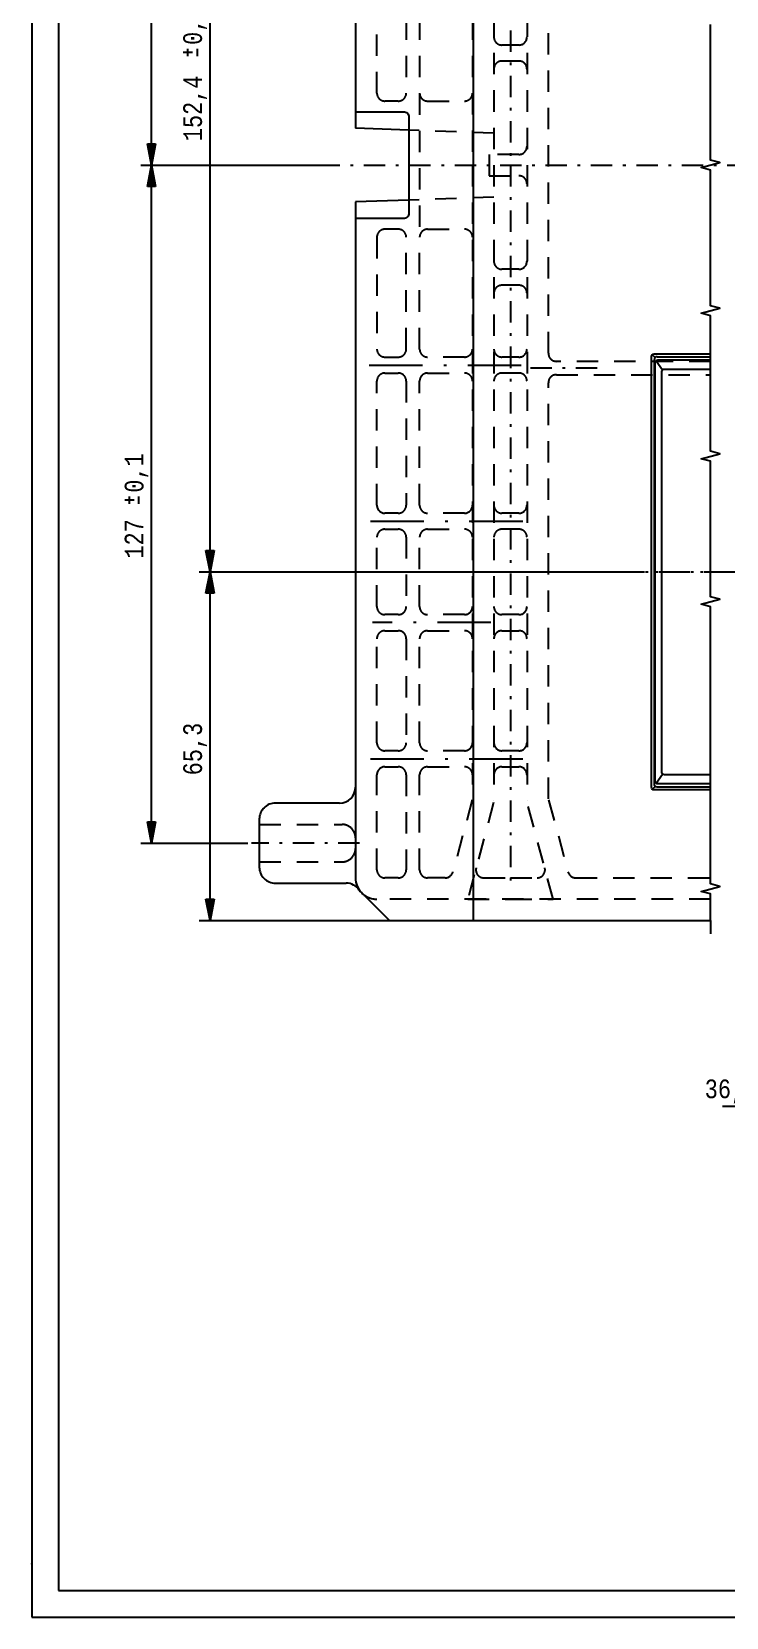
# Model space of a CAD drawing. Extents: x -39 to 802, y -19 to 575.
# Drawn here: x -38.5 to 91.4, y -18.8 to 278.2 of the extents above; entities that cross this region are included whole.
import ezdxf

# ---------------------------------------------------------------- set-up
doc = ezdxf.new("R2010")
doc.units = 0
doc.header["$MEASUREMENT"] = 0
for name, pattern in [('GESTRICHELT', [7, 4, -3]), ('STRICHPUNKT', [8.5, 4, -2, 0.5, -2]), ('STRICHPUNKT2', [18.5, 10, -4, 0.5, -4])]:
    doc.linetypes.add(name, pattern=pattern)
doc.layers.get('0').update_dxf_attribs({"linetype": 'CONTINUOUS'})
doc.layers.add('1', color=7, linetype='CONTINUOUS')
doc.layers.add('49', color=7, linetype='CONTINUOUS')
doc.styles.add('MONOTXT', font='monotxt.shx')
doc.dimstyles.new('DST_0001', dxfattribs={"dimtxt": 3.5, "dimasz": 3.5, "dimexe": 2, "dimexo": 0, "dimgap": 0.09, "dimtad": 1, "dimdsep": 46, "dimtxsty": 'MONOTXT', "dimcen": 0, "dimdle": 0.09, "dimclrd": 4, "dimclre": 4, "dimclrt": 2, "dimazin": 0, "dimtfac": 1, "dimtmove": 2, "dimatfit": 3, "dimfxl": 1, "dimtzin": 0, "dimarcsym": 0})
doc.dimstyles.new('DST_0002', dxfattribs={"dimtxt": 3.5, "dimasz": 3.5, "dimexe": 2, "dimexo": 0, "dimgap": 0.09, "dimtad": 1, "dimdsep": 46, "dimtxsty": 'MONOTXT', "dimcen": 0, "dimdle": 0.09, "dimclrd": 4, "dimclre": 4, "dimclrt": 2, "dimazin": 0, "dimtol": 1, "dimtp": 0.1, "dimtm": 0.1, "dimtfac": 1, "dimtmove": 2, "dimatfit": 3, "dimfxl": 1, "dimtzin": 0, "dimarcsym": 0})
doc.dimstyles.new('DST_0003', dxfattribs={"dimtxt": 3.5, "dimasz": 0, "dimexe": 2, "dimexo": 0, "dimgap": 0.09, "dimtad": 1, "dimdsep": 46, "dimtxsty": 'MONOTXT', "dimsah": 1, "dimcen": 0, "dimdle": 0.09, "dimse1": 1, "dimclrd": 4, "dimclre": 4, "dimclrt": 2, "dimazin": 0, "dimtol": 1, "dimtp": 0.1, "dimtm": 0.1, "dimtfac": 1, "dimtmove": 2, "dimatfit": 3, "dimfxl": 1, "dimtzin": 0, "dimarcsym": 0})

# ---------------------------------------------------------------- blocks, each defined once
blk = doc.blocks.new('ALVEOLE___00003')
at = {"layer": '1'}
for p, q in [((78.14, 217.18), (77.6, 217.71)), ((78.49, 217.32), (88.48, 217.32)), ((78.32, 216.57), (79.52, 214.87)), ((77.6, 136.32), (78.14, 136.85)), ((78.32, 137.45), (79.52, 139.16))]:
    blk.add_line(p, q, dxfattribs=at)
for points in [[(88.48, 136.17), (77.96, 136.17, -0.414214), (77.46, 136.67), (77.46, 217.35, -0.414214), (77.96, 217.86), (88.48, 217.86)], [(88.48, 136.7), (78.49, 136.7, -0.414214), (77.99, 137.21), (77.99, 216.82)], [(88.48, 137.31), (78.67, 137.31, -0.414214), (78.17, 137.81), (78.17, 216.22, -0.414214), (78.67, 216.72), (88.48, 216.72)], [(88.48, 139.01), (79.88, 139.01, -0.414214), (79.38, 139.51), (79.38, 214.51, -0.414214), (79.88, 215.02), (88.48, 215.02)]]:
    blk.add_lwpolyline(points, format="xyb", dxfattribs=at)
blk.add_arc((78.49, 216.82), 0.503, 90, 180, dxfattribs=at)
blk = doc.blocks.new('*D4')
at = {"layer": '49', "color": 4, "transparency": 16777216}
for p, q in [((116.3, 74.94), (116.3, 132.01)), ((112.3, 76.19), (112.3, 77.69)), ((112.3, 77.69), (116.3, 76.94)), ((112.4, 77.54), (113, 77.54)), ((112.4, 77.34), (114.07, 77.34)), ((90.74, 76.94), (112.3, 76.94)), ((116.3, 76.94), (112.3, 76.19)), ((112.4, 77.14), (115.13, 77.14)), ((112.4, 76.94), (116.2, 76.94)), ((112.4, 76.74), (115.13, 76.74)), ((112.4, 76.54), (114.07, 76.54)), ((112.4, 76.34), (113, 76.34))]:
    blk.add_line(p, q, dxfattribs=at)
at = {"layer": '49', "color": 1, "transparency": 16777216}
for p, q in [((100.51, 81.07), (101.91, 81.07)), ((101.21, 80.19), (101.21, 81.94)), ((100.51, 79.32), (101.91, 79.32))]:
    blk.add_line(p, q, dxfattribs=at)
at = {"layer": '49', "color": 2, "transparency": 16777216, "style": 'MONOTXT', "width": 0.812}
blk.add_text('36,5', height=3.5, rotation=0, dxfattribs=at).set_placement((87.42, 78.44))
at = {"layer": '49', "color": 1, "transparency": 16777216, "style": 'MONOTXT', "width": 0.812}
blk.add_text('0,1', height=3.5, rotation=0, dxfattribs=at).set_placement((102.61, 78.44))
blk = doc.blocks.new('*D5')
at = {"layer": '49', "color": 4, "transparency": 16777216}
for p, q in [((-7.18, 329.41), (72.14, 329.41)), ((-5.93, 325.41), (-5.18, 329.41)), ((-5.58, 325.51), (-5.58, 327.18)), ((-5.38, 325.51), (-5.38, 328.25)), ((-5.18, 329.41), (-4.43, 325.41)), ((-5.18, 325.51), (-5.18, 329.31)), ((-4.98, 325.51), (-4.98, 328.25)), ((-4.78, 325.51), (-4.78, 327.18)), ((-4.43, 325.41), (-5.93, 325.41)), ((-5.78, 325.51), (-5.78, 326.11)), ((-5.18, 181.01), (-5.18, 325.41)), ((-4.58, 325.51), (-4.58, 326.11)), ((-5.18, 177.01), (-5.93, 181.01)), ((-5.93, 181.01), (-4.43, 181.01)), ((-5.78, 180.91), (-5.78, 180.31)), ((-5.58, 180.91), (-5.58, 179.25)), ((-5.38, 180.91), (-5.38, 178.18)), ((-4.43, 181.01), (-5.18, 177.01)), ((-5.18, 180.91), (-5.18, 177.11)), ((-4.98, 180.91), (-4.98, 178.18)), ((-4.78, 180.91), (-4.78, 179.25)), ((-4.58, 180.91), (-4.58, 180.31)), ((-7.18, 177.01), (72.14, 177.01))]:
    blk.add_line(p, q, dxfattribs=at)
at = {"layer": '49', "color": 1, "transparency": 16777216}
for p, q in [((-8.43, 274.33), (-10.18, 274.33)), ((-9.3, 273.63), (-9.3, 275.03)), ((-7.55, 273.63), (-7.55, 275.03))]:
    blk.add_line(p, q, dxfattribs=at)
at = {"layer": '49', "color": 1, "transparency": 16777216, "style": 'MONOTXT', "width": 0.812}
blk.add_text('0,1', height=3.5, rotation=90, dxfattribs=at).set_placement((-6.68, 275.73))
at = {"layer": '49', "color": 2, "transparency": 16777216, "style": 'MONOTXT', "width": 0.812}
blk.add_text('152,4', height=3.5, rotation=90, dxfattribs=at).set_placement((-6.68, 257.7))
blk = doc.blocks.new('*D7')
at = {"layer": '49', "color": 4, "transparency": 16777216}
for p, q in [((-7.18, 177.01), (72.14, 177.01)), ((-5.93, 173.01), (-5.18, 177.01)), ((-5.38, 173.11), (-5.38, 175.85)), ((-5.18, 177.01), (-4.43, 173.01)), ((-5.18, 173.11), (-5.18, 176.91)), ((-4.98, 173.11), (-4.98, 175.85)), ((-4.43, 173.01), (-5.93, 173.01)), ((-5.78, 173.11), (-5.78, 173.71)), ((-5.58, 173.11), (-5.58, 174.78)), ((-5.18, 115.71), (-5.18, 173.01)), ((-4.78, 173.11), (-4.78, 174.78)), ((-4.58, 173.11), (-4.58, 173.71)), ((-5.18, 111.71), (-5.93, 115.71)), ((-5.93, 115.71), (-4.43, 115.71)), ((-5.78, 115.61), (-5.78, 115.01)), ((-5.58, 115.61), (-5.58, 113.95)), ((-5.38, 115.61), (-5.38, 112.88)), ((-4.43, 115.71), (-5.18, 111.71)), ((-5.18, 115.61), (-5.18, 111.81)), ((-4.98, 115.61), (-4.98, 112.88)), ((-4.78, 115.61), (-4.78, 113.95)), ((-4.58, 115.61), (-4.58, 115.01)), ((-7.18, 111.71), (28.39, 111.71))]:
    blk.add_line(p, q, dxfattribs=at)
at = {"layer": '49', "color": 2, "transparency": 16777216, "style": 'MONOTXT', "width": 0.812}
blk.add_text('65,3', height=3.5, rotation=90, dxfattribs=at).set_placement((-6.68, 138.92))
blk = doc.blocks.new('STEGE_____00009')
at = {"layer": '1', "color": 1, "linetype": 'STRICHPUNKT'}
blk.add_line((67.299, 215.214), (53.416, 215.214), dxfattribs=at)
at = {"layer": '1', "color": 3, "linetype": 'GESTRICHELT'}
for points in [[(88.483, 216.464), (59.654, 216.464, -0.4142136), (58.154, 217.964), (58.154, 288.464, -0.4142136), (59.654, 289.964), (88.483, 289.964)], [(58.154, 134.527), (58.154, 212.464, -0.4142136), (59.654, 213.964), (88.483, 213.964)], [(58.206, 134.336), (61.826, 120.825, 0.3394502), (63.275, 119.714), (88.483, 119.714)]]:
    blk.add_lwpolyline(points, format="xyb", dxfattribs=at)
blk = doc.blocks.new('RA________00010')
at = {"layer": '1'}
for p, q in [((44.051, 394.714), (44.051, 111.714)), ((22.051, 386.714), (22.051, 260.117)), ((22.051, 246.311), (22.051, 119.714)), ((23.223, 116.885), (28.395, 111.714))]:
    blk.add_line(p, q, dxfattribs=at)
at = {"layer": '1', "color": 3, "linetype": 'GESTRICHELT'}
blk.add_line((88.483, 115.714), (26.051, 115.714), dxfattribs=at)
at = {"layer": '1', "color": 1}
blk.add_line((88.483, 111.714), (88.483, 109.214), dxfattribs=at)
blk.add_lwpolyline([(88.483, 111.714), (88.483, 116.714), (86.733, 117.182), (90.233, 118.12), (88.483, 118.589), (88.483, 170.479), (86.733, 170.948), (90.233, 171.886), (88.483, 172.355), (88.483, 197.745), (86.733, 198.214), (90.233, 199.151), (88.483, 199.62), (88.483, 225.01), (86.733, 225.479), (90.233, 226.417), (88.483, 226.886), (88.483, 252.276), (86.733, 252.745), (90.233, 253.682), (88.483, 254.151), (88.483, 279.541)], dxfattribs=at)
at = {"layer": '1'}
blk.add_lwpolyline([(22.051, 263.214), (31.051, 263.214, -0.4142136), (32.051, 262.214), (32.051, 259.767), (32.051, 246.66), (32.051, 244.214, -0.4142136), (31.051, 243.214), (22.051, 243.214)], format="xyb", dxfattribs=at)
blk.add_lwpolyline([(28.395, 111.714), (88.483, 111.714)], dxfattribs=at)
blk.add_arc((26.051, 119.714), 4, 180, -135, dxfattribs=at)
at = {"layer": '1', "color": 3, "linetype": 'GESTRICHELT'}
blk.add_arc((26.051, 119.714), 4, -135, -90, dxfattribs=at)
blk = doc.blocks.new('*D16')
at = {"layer": '49', "color": 4, "transparency": 16777216}
for p, q in [((-18.14, 380.21), (0.84, 380.21)), ((-16.89, 376.21), (-16.14, 380.21)), ((-16.14, 380.21), (-15.39, 376.21)), ((-16.54, 376.31), (-16.54, 377.98)), ((-16.34, 376.31), (-16.34, 379.05)), ((-16.14, 376.31), (-16.14, 380.11)), ((-15.94, 376.31), (-15.94, 379.05)), ((-15.74, 376.31), (-15.74, 377.98)), ((-15.39, 376.21), (-16.89, 376.21)), ((-16.74, 376.31), (-16.74, 376.91)), ((-16.14, 257.21), (-16.14, 376.21)), ((-15.54, 376.31), (-15.54, 376.91)), ((-16.14, 253.21), (-16.89, 257.21)), ((-16.89, 257.21), (-15.39, 257.21)), ((-16.74, 257.11), (-16.74, 256.51)), ((-16.54, 257.11), (-16.54, 255.45)), ((-16.34, 257.11), (-16.34, 254.38)), ((-15.39, 257.21), (-16.14, 253.21)), ((-16.14, 257.11), (-16.14, 253.31)), ((-15.94, 257.11), (-15.94, 254.38)), ((-15.74, 257.11), (-15.74, 255.45)), ((-15.54, 257.11), (-15.54, 256.51)), ((-18.14, 253.21), (15.12, 253.21))]:
    blk.add_line(p, q, dxfattribs=at)
at = {"layer": '49', "color": 1, "transparency": 16777216}
for p, q in [((-20.26, 316.76), (-20.26, 318.16)), ((-18.51, 316.76), (-18.51, 318.16)), ((-19.39, 317.46), (-21.14, 317.46))]:
    blk.add_line(p, q, dxfattribs=at)
at = {"layer": '49', "color": 1, "transparency": 16777216, "style": 'MONOTXT', "width": 0.812}
blk.add_text('0,1', height=3.5, rotation=90, dxfattribs=at).set_placement((-17.64, 318.86))
at = {"layer": '49', "color": 2, "transparency": 16777216, "style": 'MONOTXT', "width": 0.812}
blk.add_text('127', height=3.5, rotation=90, dxfattribs=at).set_placement((-17.64, 306.52))
blk = doc.blocks.new('*D17')
at = {"layer": '49', "color": 4, "transparency": 16777216}
for p, q in [((-18.14, 253.21), (15.12, 253.21)), ((-16.89, 249.21), (-16.14, 253.21)), ((-16.14, 253.21), (-15.39, 249.21)), ((-16.14, 249.31), (-16.14, 253.11)), ((-16.74, 249.31), (-16.74, 249.91)), ((-16.54, 249.31), (-16.54, 250.98)), ((-16.34, 249.31), (-16.34, 252.05)), ((-15.94, 249.31), (-15.94, 252.05)), ((-15.74, 249.31), (-15.74, 250.98)), ((-15.54, 249.31), (-15.54, 249.91)), ((-15.39, 249.21), (-16.89, 249.21)), ((-16.14, 130.21), (-16.14, 249.21)), ((-16.14, 126.21), (-16.89, 130.21)), ((-16.89, 130.21), (-15.39, 130.21)), ((-16.74, 130.11), (-16.74, 129.51)), ((-16.54, 130.11), (-16.54, 128.45)), ((-16.34, 130.11), (-16.34, 127.38)), ((-15.39, 130.21), (-16.14, 126.21)), ((-16.14, 130.11), (-16.14, 126.31)), ((-15.94, 130.11), (-15.94, 127.38)), ((-15.74, 130.11), (-15.74, 128.45)), ((-15.54, 130.11), (-15.54, 129.51)), ((-18.14, 126.21), (1.9, 126.21))]:
    blk.add_line(p, q, dxfattribs=at)
at = {"layer": '49', "color": 1, "transparency": 16777216}
for p, q in [((-19.39, 190.46), (-21.14, 190.46)), ((-20.26, 189.76), (-20.26, 191.16)), ((-18.51, 189.76), (-18.51, 191.16))]:
    blk.add_line(p, q, dxfattribs=at)
at = {"layer": '49', "color": 1, "transparency": 16777216, "style": 'MONOTXT', "width": 0.812}
blk.add_text('0,1', height=3.5, rotation=90, dxfattribs=at).set_placement((-17.64, 191.86))
at = {"layer": '49', "color": 2, "transparency": 16777216, "style": 'MONOTXT', "width": 0.812}
blk.add_text('127', height=3.5, rotation=90, dxfattribs=at).set_placement((-17.64, 179.52))
blk = doc.blocks.new('RUETTLER__00012')
at = {"layer": '1', "color": 3, "linetype": 'GESTRICHELT'}
for p, q in [((52.654, 143.514), (49.455, 143.514)), ((49.455, 140.514), (52.654, 140.514))]:
    blk.add_line(p, q, dxfattribs=at)
at = {"layer": '1', "color": 1, "linetype": 'STRICHPUNKT'}
blk.add_lwpolyline([(51.055, 388.962), (51.055, 253.214), (51.055, 117.465)], dxfattribs=at)
at = {"layer": '1', "color": 3, "linetype": 'GESTRICHELT'}
for points in [[(47.955, 372.229), (47.955, 253.214), (47.955, 134.198)], [(54.154, 372.229), (54.154, 253.214), (54.154, 134.198)], [(47.904, 133.81), (43.055, 115.714), (51.055, 115.714), (59.055, 115.714), (54.206, 133.81)]]:
    blk.add_lwpolyline(points, dxfattribs=at)
for points in [[(52.654, 275.714), (49.455, 275.714, -0.4142136), (47.955, 277.214)], [(54.154, 271.214, 0.4142136), (52.654, 272.714), (49.455, 272.714, 0.4142136), (47.955, 271.214)], [(52.654, 255.214), (47.055, 255.214), (47.055, 253.214), (47.055, 251.214), (52.654, 251.214, -0.4142136), (54.154, 249.714)], [(52.654, 233.714), (49.455, 233.714, -0.4142136), (47.955, 235.214)], [(54.154, 229.214, 0.4142136), (52.654, 230.714), (49.455, 230.714, 0.4142136), (47.955, 229.214)], [(52.654, 217.264), (49.455, 217.264, -0.4142136), (47.955, 218.764)], [(54.154, 212.764, 0.4142136), (52.654, 214.264), (49.455, 214.264, 0.4142136), (47.955, 212.764)], [(52.654, 188.014), (49.455, 188.014, -0.4142136), (47.955, 189.514)], [(54.154, 183.514, 0.4142136), (52.654, 185.014), (49.455, 185.014, 0.4142136), (47.955, 183.514)], [(52.654, 169.014), (49.455, 169.014, -0.4142136), (47.955, 170.514)], [(49.455, 166.014), (52.654, 166.014, -0.4142136), (54.154, 164.514)], [(44.632, 121.602, 0.4931456), (46.081, 119.714), (51.055, 119.714), (56.028, 119.714, 0.4931424), (57.477, 121.602)]]:
    blk.add_lwpolyline(points, format="xyb", dxfattribs=at)
for centre, start, end in [((52.654, 277.214), -90, 0), ((52.654, 256.714), -90, 0), ((52.654, 235.214), -90, 0), ((52.654, 218.764), -90, 0), ((52.654, 189.514), -90, 0), ((52.654, 170.514), -90, 0), ((49.455, 164.514), 90, 180), ((49.455, 145.014), 180, -90), ((52.654, 145.014), -90, 0), ((49.455, 139.014), 90, 180), ((52.654, 139.014), 0, 90)]:
    blk.add_arc(centre, 1.5, start, end, dxfattribs=at)
blk = doc.blocks.new('KOPF______00013')
at = {"layer": '1', "color": 1, "linetype": 'STRICHPUNKT2'}
for p, q in [((24.583, 215.764), (54.453, 215.764)), ((24.848, 186.514), (54.453, 186.514)), ((47.402, 167.514), (25.245, 167.514)), ((24.848, 142.014), (54.453, 142.014))]:
    blk.add_line(p, q, dxfattribs=at)
at = {"layer": '1', "color": 3, "linetype": 'GESTRICHELT'}
blk.add_lwpolyline([(43.955, 371.702), (43.955, 253.214), (43.955, 134.725)], dxfattribs=at)
for points in [[(27.555, 289.164), (30.055, 289.164, -0.4142136), (31.555, 287.664), (31.555, 266.714, -0.4142136), (30.055, 265.214), (27.555, 265.214, -0.4142136), (26.055, 266.714), (26.055, 287.664)], [(43.955, 287.664, 0.4142136), (42.455, 289.164), (35.555, 289.164, 0.4142136), (34.055, 287.664), (34.055, 239.714)], [(34.055, 266.714, 0.4142136), (35.555, 265.214), (42.455, 265.214, 0.4142136), (43.955, 266.714)], [(31.555, 218.764), (31.555, 239.714, 0.4142136), (30.055, 241.214), (27.555, 241.214, 0.4142136), (26.055, 239.714), (26.055, 218.764, 0.4142167), (27.555, 217.264), (30.055, 217.264, 0.4142136), (31.555, 218.764)], [(42.455, 217.264), (35.555, 217.264, -0.4142136), (34.055, 218.764), (34.055, 239.714, -0.4142136), (35.555, 241.214), (42.455, 241.214, -0.4142136), (43.955, 239.714)], [(26.055, 189.514), (26.055, 212.764, -0.4142136), (27.555, 214.264), (30.055, 214.264, -0.4142136), (31.555, 212.764), (31.555, 189.514, -0.4142136), (30.055, 188.014), (27.555, 188.014)], [(42.455, 188.014), (35.555, 188.014, -0.4142136), (34.055, 189.514), (34.055, 212.764, -0.4142136), (35.555, 214.264), (42.455, 214.264, -0.4142136), (43.955, 212.764)], [(31.555, 183.514), (31.555, 170.514, -0.4142136), (30.055, 169.014), (27.555, 169.014, -0.4142136), (26.055, 170.514), (26.055, 183.514, -0.4142136), (27.555, 185.014), (30.055, 185.014, -0.4142136), (31.555, 183.514)], [(42.455, 169.014), (35.555, 169.014, -0.4142136), (34.055, 170.514), (34.055, 183.514, -0.4142136), (35.555, 185.014), (42.455, 185.014, -0.4142136), (43.955, 183.514)], [(31.555, 164.514), (31.555, 145.014, -0.4142136), (30.055, 143.514), (27.555, 143.514, -0.4142136), (26.055, 145.014), (26.055, 164.514, -0.4142136), (27.555, 166.014), (30.055, 166.014, -0.4142136), (31.555, 164.514)], [(42.455, 143.514), (35.555, 143.514, -0.4142136), (34.055, 145.014), (34.055, 164.514, -0.4142136), (35.555, 166.014), (42.455, 166.014, -0.4142136), (43.955, 164.514)], [(27.555, 140.514), (30.055, 140.514, -0.4142136), (31.555, 139.014), (31.555, 121.214, -0.4142136), (30.055, 119.714), (27.555, 119.714, -0.4142136), (26.055, 121.214), (26.055, 139.014)], [(43.904, 134.336), (40.283, 120.825, -0.3394529), (38.834, 119.714), (35.555, 119.714, -0.4142136), (34.055, 121.214), (34.055, 139.014, -0.4142136), (35.555, 140.514), (42.455, 140.514, -0.4142136), (43.955, 139.014)]]:
    blk.add_lwpolyline(points, format="xyb", dxfattribs=at)
for centre, start, end in [((42.455, 218.764), -90, 0.00061), ((27.555, 189.514), 180, -90), ((42.455, 189.514), -90, 0), ((42.455, 170.514), -90, 0), ((42.455, 145.014), -90, 0), ((27.555, 139.014), 90, 180)]:
    blk.add_arc(centre, 1.5, start, end, dxfattribs=at)
blk = doc.blocks.new('NASE______00014')
at = {"layer": '1'}
for p, q in [((32.051, 259.767), (22.051, 260.117)), ((32.051, 246.66), (22.051, 246.311))]:
    blk.add_line(p, q, dxfattribs=at)
at = {"layer": '1', "color": 3, "linetype": 'GESTRICHELT'}
for points in [[(47.955, 259.212), (32.051, 259.767)], [(47.955, 247.215), (32.051, 246.66)]]:
    blk.add_lwpolyline(points, dxfattribs=at)
blk = doc.blocks.new('DINA1_____00034')
at = {"layer": '1', "color": 4}
blk.add_lwpolyline([(-38.55, -18.79), (802.45, -18.79), (802.45, 575.21), (-38.55, 575.21), (-38.55, -18.79)], dxfattribs=at)
at = {"layer": '1'}
blk.add_lwpolyline([(-33.55, -13.79), (797.45, -13.79), (797.45, 570.21), (-33.55, 570.21), (-33.55, -13.79)], dxfattribs=at)
blk = doc.blocks.new('ZBL2D00___00033')
blk.add_blockref('DINA1_____00034', (0, 0))
blk = doc.blocks.new('TEILUNG___00008')
at = {"layer": '1', "color": 4, "linetype": 'STRICHPUNKT'}
blk.add_line((72.14, 177.014), (508.96, 177.014), dxfattribs=at)
at = {"layer": '49'}
for base, p1, p2, dimstyle, picture, middle in [((-5.179, 177.014), (72.14, 177.014), (72.14, 329.414), 'DST_0002', '*D5', (-8.429, 270.737)), ((-5.179, 111.714), (28.395, 111.714), (72.14, 177.014), 'DST_0001', '*D7', (-8.429, 144.364))]:
    dim = blk.add_linear_dim(base=base, p1=p1, p2=p2, angle=90, dimstyle=dimstyle, dxfattribs=at)
    dim.commit()
    dim.dimension.update_dxf_attribs({"geometry": picture, "text_midpoint": middle, "dimtype": 128})
dim = blk.add_linear_dim(base=(98.049, 76.945), p1=(98.049, 253.214), p2=(116.299, 132.014), dimstyle='DST_0003', dxfattribs=at)
dim.commit()
dim.dimension.update_dxf_attribs({"geometry": '*D4', "text_midpoint": (102.745, 80.195), "dimtype": 128})
blk = doc.blocks.new('BOLZEN____00011')
at = {"layer": '1', "color": 1, "linetype": 'STRICHPUNKT'}
blk.add_line((22.825, 126.214), (2.596, 126.214), dxfattribs=at)
at = {"layer": '1'}
blk.add_lwpolyline([(19.051, 133.714), (7.051, 133.714, 0.4142136), (4.051, 130.714), (4.051, 121.714, 0.4142136), (7.051, 118.714), (20.307, 118.714)], format="xyb", dxfattribs=at)
at = {"layer": '1', "color": 3, "linetype": 'GESTRICHELT'}
for points in [[(4.051, 129.714), (19.551, 129.714, -0.4142136), (22.051, 127.214)], [(4.051, 122.714), (19.551, 122.714, 0.4142136), (22.051, 125.214)]]:
    blk.add_lwpolyline(points, format="xyb", dxfattribs=at)
at = {"layer": '1'}
for centre, start, end in [((19.051, 136.714), -90, 0), ((20.307, 115.714), 34.8499, 90)]:
    blk.add_arc(centre, 3, start, end, dxfattribs=at)
at = {"layer": '49'}
for base, p1, picture, middle in [((-16.139, 380.214), (0.841, 380.214), '*D16', (-19.389, 316.714)), ((-16.139, 126.214), (1.898, 126.214), '*D17', (-19.389, 189.714))]:
    dim = blk.add_linear_dim(base=base, p1=p1, p2=(15.122, 253.214), angle=90, dimstyle='DST_0002', dxfattribs=at)
    dim.commit()
    dim.dimension.update_dxf_attribs({"geometry": picture, "text_midpoint": middle, "dimtype": 128})
blk = doc.blocks.new('DS________00002')
at = {"layer": '1', "color": 1, "linetype": 'STRICHPUNKT'}
blk.add_line((15.12, 253.21), (567.55, 253.21), dxfattribs=at)
for name in ['STEGE_____00009', 'RUETTLER__00012', 'RA________00010', 'BOLZEN____00011', 'KOPF______00013', 'TEILUNG___00008', 'ALVEOLE___00003', 'NASE______00014']:
    blk.add_blockref(name, (0, 0))
blk = doc.blocks.new('ANSICHTEN_00001')
at = {"layer": '1'}
blk.add_point((-38.55, -8.79), dxfattribs=at)
blk.add_blockref('DS________00002', (0, 0))

msp = doc.modelspace()

# ---------------------------------------------------------------- linework, layer by layer
at = {"layer": '1', "color": 1, "linetype": 'STRICHPUNKT'}
msp.add_line((2.32, 177.01), (771.6, 177.01), dxfattribs=at)

# ---------------------------------------------------------------- block references
for name in ['ZBL2D00___00033', 'ANSICHTEN_00001']:
    msp.add_blockref(name, (0, 0))

doc.saveas('drawing.dxf')
